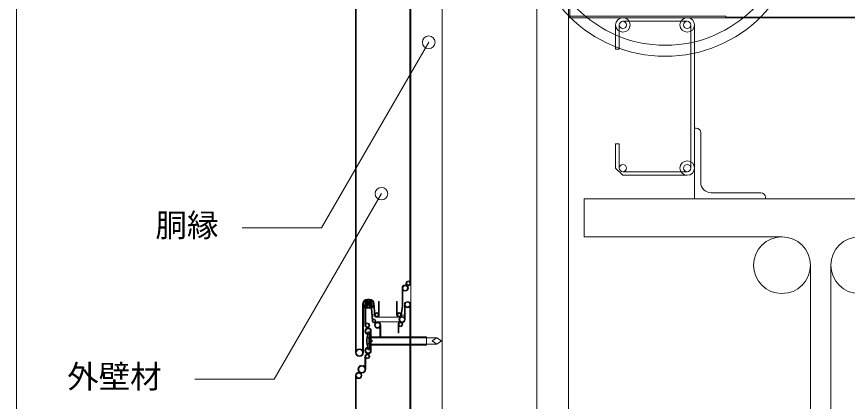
# Model space of a CAD drawing. Units: millimetres, scale not verified. Extents: x -1380 to 1380, y -955 to 955.
# Drawn here: x -900 to -373, y -448 to -204 of the extents above; entities that cross this region are included whole.
import ezdxf
from ezdxf.enums import TextEntityAlignment as Align

# ---------------------------------------------------------------- set-up
doc = ezdxf.new("R2010")
doc.units = ezdxf.units.MM
doc.header["$LTSCALE"] = 3
for name, color, linetype, lineweight in [('0-0_0', 7, 'Continuous', 9), ('0-1_HATCH', 9, 'Continuous', 18), ('0-4_MOJI', 7, 'Continuous', 18), ('0-8_dannnetu', 6, 'Continuous', 18), ('0-9_KANAMONO', 5, 'Continuous', 18), ('0-A_TEKKOTU', 7, 'Continuous', 18), ('0-B_doubuti', 5, 'Continuous', 18), ('0-C_bo-do', 3, 'Continuous', 18)]:
    doc.layers.add(name, color=color, linetype=linetype, lineweight=lineweight)
doc.styles.add('ＭＳ ゴシック', font='')
doc.styles.get('ＭＳ ゴシック').set_extended_font_data('MS Gothic')

# ---------------------------------------------------------------- blocks, each defined once
blk = doc.blocks.new('is-b')
at = {"layer": '0-C_bo-do'}
for p, q in [((-1.7, 5.75), (-1.7, -5.75)), ((-1.7, 5.75), (-0.919, 5.75)), ((-0.919, 5.75), (-0.919, -5.75)), ((-0.919, 5.75), (-0.4, 5.25)), ((-0.4, 5.75), (-0.4, -5.75)), ((-0.4, 5.75), (0, 5.75)), ((0, 5.75), (0, -5.75)), ((-0.4, 1.3), (-2.284, 2.532)), ((35.5, 2.649), (0, 2.649)), ((0, 2.015), (35.583, 2.015)), ((25.5, 2.649), (35.5, 2.649)), ((35.5, 2.649), (35.5, -2.649)), ((35.5, 2.015), (42.071, 2.015)), ((39.143, 0), (42.071, 2.015)), ((42.071, -2.015), (39.143, 0)), ((45, 0), (42.071, 2.015)), ((42.071, -2.015), (45, 0)), ((-2.284, -2.532), (-0.4, -1.3)), ((-0.919, -5.75), (-0.4, -5.25)), ((0, -2.015), (37.001, -2.015)), ((35.5, -2.649), (0, -2.649)), ((35.5, -2.649), (25.5, -2.649)), ((35.5, -2.015), (42.071, -2.015)), ((-1.7, -5.75), (-0.919, -5.75)), ((-0.4, -5.75), (0, -5.75))]:
    blk.add_line(p, q, dxfattribs=at)
blk.add_arc((7.697, 0), 10.297, 155.8662, 204.1338, dxfattribs=at)

msp = doc.modelspace()

# ---------------------------------------------------------------- linework, layer by layer
at = {"layer": '0-0_0', "lineweight": 18}
msp.add_lwpolyline([(-900.402, -659.836), (899.598, -659.836), (899.598, 540.164), (-900.402, 540.164)], close=True, dxfattribs=at)
at = {"layer": '0-1_HATCH'}
msp.add_line((-370.906, -204.486), (-450.406, -204.486), dxfattribs=at)
at = {"layer": '0-4_MOJI'}
for points in [[(-757.367, -338.19), (-706.929, -338.19), (-638.943, -220.434)], [(-787.383, -434.211), (-736.945, -434.211), (-668.959, -316.455)]]:
    msp.add_lwpolyline(points, dxfattribs=at)
for centre in [(-638.943, -220.434), (-668.959, -316.455)]:
    msp.add_circle(centre, 4, dxfattribs=at)
at = {"layer": '0-8_dannnetu'}
for p, q in [((234.594, -204.486), (-450.406, -204.486)), ((234.594, -204.836), (-450.406, -204.836))]:
    msp.add_line(p, q, dxfattribs=at)
at = {"layer": '0-9_KANAMONO'}
for p, q in [((-515.806, -204.836), (-475.006, -204.836)), ((-475.006, -207.136), (-515.806, -207.136)), ((-472.706, -300.236), (-472.706, -209.436)), ((-470.406, -209.436), (-470.406, -300.236)), ((-466.406, -309.336), (-466.406, -277.836)), ((-515.806, -302.536), (-475.006, -302.536)), ((-428.406, -315.836), (-459.906, -315.836))]:
    msp.add_line(p, q, dxfattribs=at)
for points in [[(-549.406, -186.336), (-549.406, -203.836), (-450.406, -203.836), (-450.406, -204.836), (-550.406, -204.836), (-550.406, -186.336)], [(-518.106, -209.436), (-518.106, -224.836), (-520.406, -224.836), (-520.406, -209.436)], [(-469.406, -274.836), (-470.406, -274.836), (-470.406, -319.836), (-425.406, -319.836), (-425.406, -318.836)], [(-520.406, -300.236), (-520.406, -284.836), (-518.106, -284.836), (-518.106, -300.236)], [(-475.006, -304.836), (-515.806, -304.836), (-520.406, -300.236)]]:
    msp.add_lwpolyline(points, dxfattribs=at)
for centre, radius in [((-488.906, -143.336), 86), ((-488.906, -143.336), 79), ((-488.906, -143.336), 79), ((-515.806, -209.436), 4.6), ((-475.006, -209.436), 4.6), ((-515.806, -209.436), 2.3), ((-475.006, -209.436), 2.3), ((-515.806, -300.236), 2.3), ((-475.006, -300.236), 4.6), ((-475.006, -300.236), 2.3)]:
    msp.add_circle(centre, radius, dxfattribs=at)
for centre, radius, start, end in [((-469.406, -277.836), 3, 0, 90), ((-459.906, -309.336), 6.5, 180, 270), ((-428.406, -318.836), 3, 0, 90)]:
    msp.add_arc(centre, radius, start, end, dxfattribs=at)
at = {"layer": '0-A_TEKKOTU'}
for p, q in [((-396.906, -659.836), (-396.906, -361.836)), ((-383.906, -361.836), (-383.906, -659.836))]:
    msp.add_line(p, q, dxfattribs=at)
msp.add_lwpolyline([(-414.906, -343.836), (-540.406, -343.836), (-540.406, -319.836), (-240.406, -319.836), (-240.406, -343.836), (-365.906, -343.836)], dxfattribs=at)
for centre in [(-414.906, -361.836), (-365.906, -361.836)]:
    msp.add_circle(centre, 18, dxfattribs=at)
at = {"layer": '0-B_doubuti'}
for p, q in [((-650.406, -182.55), (-650.406, -659.836)), ((-630.406, -181.738), (-630.406, -659.836)), ((-570.406, -179.302), (-570.406, -659.836)), ((-550.406, -186.336), (-550.406, -659.836))]:
    msp.add_line(p, q, dxfattribs=at)
at = {"layer": '0-C_bo-do'}
for p, q in [((-685.406, -183.97), (-685.406, -417.336)), ((-684.906, -417.336), (-684.906, -183.95)), ((-650.906, -182.57), (-650.906, -373.336)), ((-650.406, -373.336), (-650.406, -182.55)), ((-651.906, -374.336), (-653.906, -374.336)), ((-653.906, -374.836), (-651.906, -374.836)), ((-676.589, -383.336), (-677.906, -383.336)), ((-677.906, -383.836), (-676.589, -383.836)), ((-680.906, -386.336), (-680.906, -417.336)), ((-680.406, -417.336), (-680.406, -386.336)), ((-679.406, -386.336), (-679.406, -399.97)), ((-678.906, -399.97), (-678.906, -386.336)), ((-676.795, -384.836), (-677.906, -384.836)), ((-677.906, -385.336), (-676.795, -385.336)), ((-675.798, -386.259), (-674.954, -397.228)), ((-674.455, -397.189), (-675.299, -386.221)), ((-674.099, -386.109), (-673.43, -393.471)), ((-672.932, -393.426), (-673.601, -386.064)), ((-654.406, -386.836), (-654.406, -396.336)), ((-653.906, -396.336), (-653.906, -386.836)), ((-650.906, -386.836), (-650.906, -659.836)), ((-650.406, -659.836), (-650.406, -386.836)), ((-674.455, -397.189), (-674.734, -393.572)), ((-671.906, -394.336), (-671.936, -394.336)), ((-671.936, -394.836), (-657.707, -394.836)), ((-671.936, -394.836), (-671.906, -394.836)), ((-657.707, -394.336), (-657.906, -394.336)), ((-657.906, -394.836), (-657.707, -394.836)), ((-656.222, -393.548), (-654.406, -393.548)), ((-654.406, -393.548), (-654.406, -396.336)), ((-671.406, -397.836), (-673.757, -397.836)), ((-673.757, -398.336), (-671.406, -398.336)), ((-655.906, -397.836), (-656.906, -397.836)), ((-656.906, -398.336), (-655.906, -398.336)), ((-678.656, -401.269), (-676.656, -402.423)), ((-676.406, -401.99), (-678.406, -400.836)), ((-679.406, -419.702), (-679.406, -427.836)), ((-678.906, -427.836), (-678.906, -419.702)), ((-676.656, -417.248), (-678.656, -418.403)), ((-678.406, -418.836), (-676.406, -417.681)), ((-685.406, -431.836), (-685.406, -659.836)), ((-684.906, -659.836), (-684.906, -431.836)), ((-681.406, -429.836), (-683.406, -429.836)), ((-683.406, -430.336), (-681.406, -430.336))]:
    msp.add_line(p, q, dxfattribs=at)
for points in [[(-655.906, -376.336), (-655.906, -387.8), (-656.717, -393.477)], [(-656.222, -393.548), (-655.406, -387.836), (-655.406, -376.336)], [(-670.406, -393.336), (-670.406, -384.836), (-670.906, -384.836), (-670.906, -393.336)], [(-658.906, -393.336), (-658.906, -384.836), (-659.406, -384.836), (-659.406, -393.336)], [(-655.906, -397.836), (-656.906, -397.836), (-671.406, -397.836), (-673.757, -397.836)], [(-669.906, -399.836), (-669.906, -406.836), (-669.406, -406.836), (-669.406, -399.836)], [(-658.406, -399.336), (-658.406, -404.836), (-657.906, -404.836), (-657.906, -399.336)], [(-675.906, -403.722), (-675.906, -409.336), (-675.406, -409.836), (-675.906, -410.336), (-675.906, -415.949)], [(-675.406, -415.949), (-675.406, -410.543), (-674.699, -409.836), (-675.406, -409.129), (-675.406, -403.722)]]:
    msp.add_lwpolyline(points, dxfattribs=at)
for centre, radius in [((-651.906, -373.336), 1.5), ((-651.906, -373.336), 1), ((-653.906, -376.336), 2), ((-653.906, -376.336), 1.5), ((-677.906, -386.336), 3), ((-677.906, -386.336), 2.5), ((-676.589, -386.336), 3), ((-676.589, -386.336), 2.5), ((-677.906, -386.336), 1.5), ((-677.906, -386.336), 1), ((-676.795, -386.336), 1.5), ((-676.795, -386.336), 1), ((-652.406, -386.836), 2), ((-652.406, -386.836), 1.5), ((-674.082, -393.522), 0.654), ((-671.936, -393.336), 1.5), ((-671.936, -393.336), 1.5), ((-671.906, -393.336), 1.5), ((-671.936, -393.336), 1), ((-671.906, -393.336), 1), ((-657.906, -393.336), 1.5), ((-657.707, -393.336), 1.5), ((-657.707, -393.336), 1.5), ((-657.906, -393.336), 1), ((-657.707, -393.336), 1), ((-655.906, -396.336), 2), ((-655.906, -396.336), 1.5), ((-655.906, -396.336), 1.5), ((-677.906, -399.97), 1.5), ((-677.906, -399.97), 1), ((-673.757, -397.136), 1.2), ((-673.757, -397.136), 0.7), ((-673.757, -397.136), 0.7), ((-671.406, -399.836), 2), ((-671.406, -399.836), 1.5), ((-656.906, -399.336), 1.5), ((-656.906, -399.336), 1), ((-677.406, -403.722), 2), ((-677.406, -403.722), 1.5), ((-682.906, -417.336), 2.5), ((-682.906, -417.336), 2), ((-677.406, -415.949), 2), ((-677.406, -415.949), 1.5), ((-677.906, -419.702), 1.5), ((-677.906, -419.702), 1), ((-681.406, -427.836), 2.5), ((-681.406, -427.836), 2), ((-683.406, -431.836), 2), ((-683.406, -431.836), 1.5)]:
    msp.add_circle(centre, radius, dxfattribs=at)

# ---------------------------------------------------------------- block references
msp.add_blockref('is-b', (-675.906, -409.836), dxfattribs=at)

# ---------------------------------------------------------------- texts
at = {"layer": '0-4_MOJI', "style": 'ＭＳ ゴシック'}
for s, p in [('胴縁', (-812.347, -348.19)), ('外壁材', (-868.353, -444.211))]:
    msp.add_text(s, height=14.66, dxfattribs=at).set_placement(p, align=Align.BOTTOM_LEFT)

doc.saveas('drawing.dxf')
